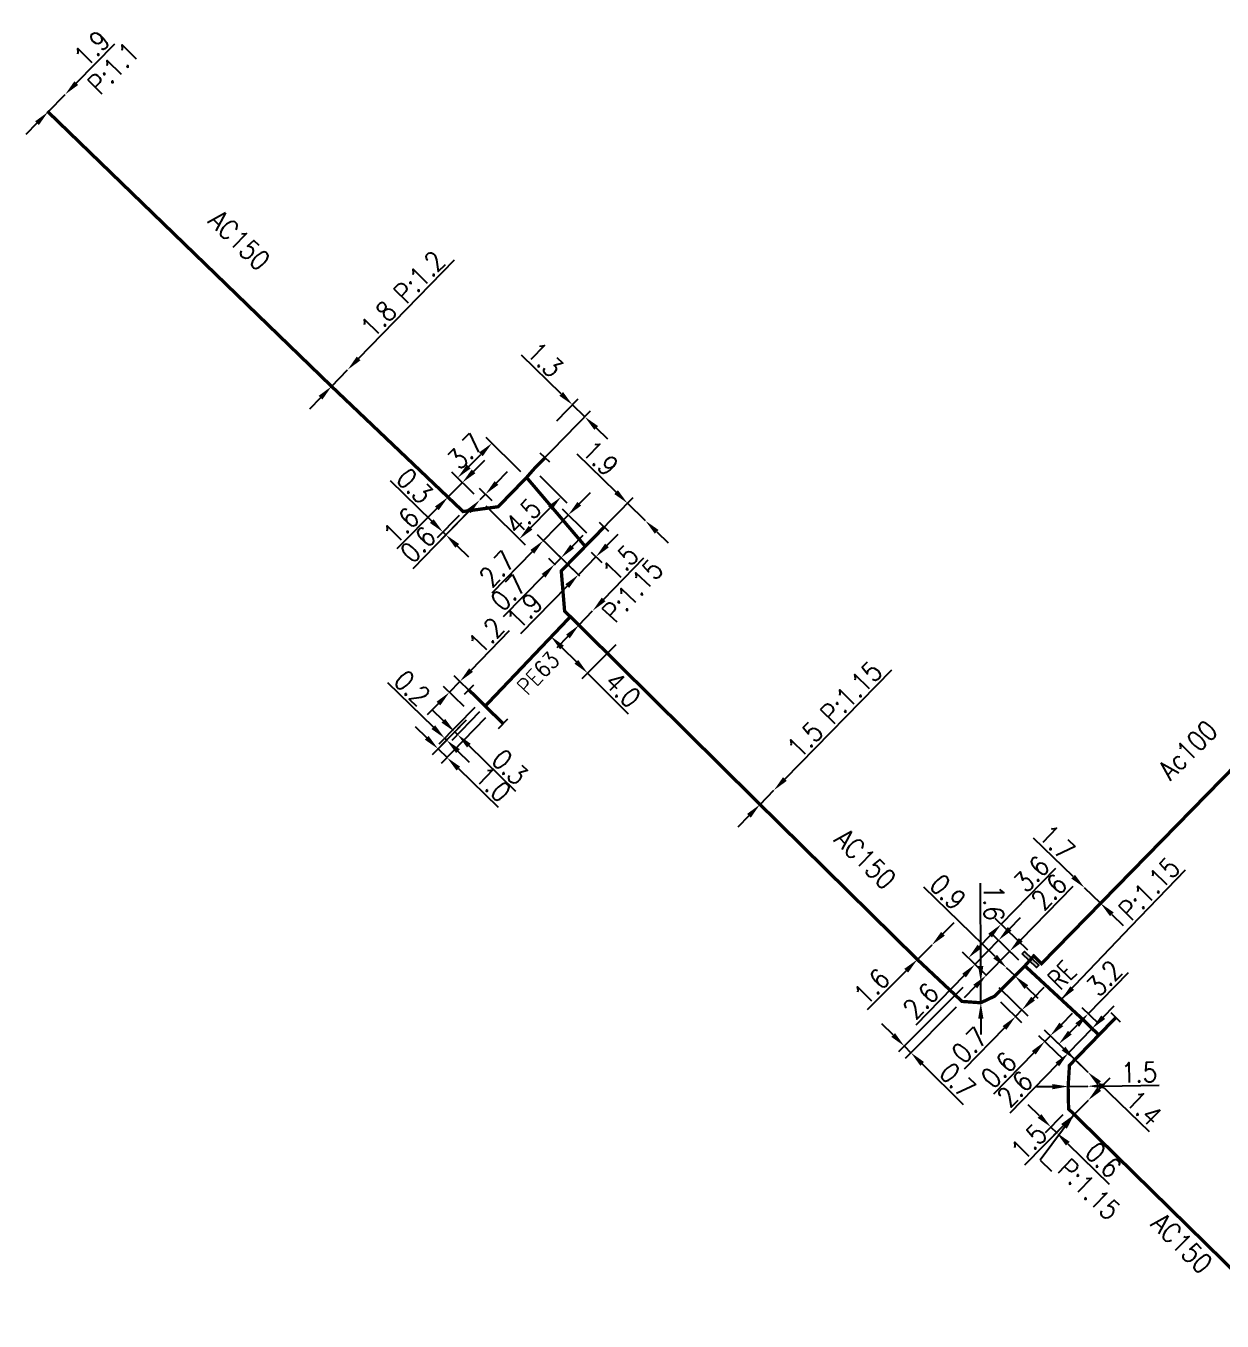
# Model space of a CAD drawing. Header units: millimetres. Extents: x 138988 to 140002, y 128990 to 130001.
# Drawn here: x 138998.4 to 139089, y 129151.3 to 129249.5 of the extents above; entities that cross this region are included whole.
import ezdxf
from ezdxf.enums import TextEntityAlignment as Align

# ---------------------------------------------------------------- set-up
doc = ezdxf.new("R2010")
doc.units = ezdxf.units.MM
doc.header["$PDMODE"] = 34
doc.linetypes.add('L_25_AP', pattern=[2000, 1000, 1000])
doc.linetypes.add('L_25_PE', pattern=[2000, 1000, 1000])
doc.layers.get('0').update_dxf_attribs({"linetype": 'CONTINUOUS'})
doc.layers.get('Defpoints').update_dxf_attribs({"linetype": 'CONTINUOUS'})
doc.layers.add('L_150', color=1, linetype='CONTINUOUS')
doc.layers.add('L_340', color=7, linetype='CONTINUOUS')
doc.styles.add('G_ROMANS', font='ROMANS.SHX', dxfattribs={"width": 0.75})
doc.styles.get("Standard").update_dxf_attribs({"font": 'romans.shx', "width": 0.85})
doc.dimstyles.get("Standard").update_dxf_attribs({"dimtxt": 1.5, "dimasz": 1.2, "dimexe": 0.625, "dimexo": 0.625, "dimgap": 0.25, "dimtad": 1, "dimdec": 1, "dimzin": 0, "dimdsep": 46, "dimtxsty": 'Standard', "dimcen": -0.5, "dimadec": 0, "dimazin": 0, "dimtfac": 1, "dimtdec": 1, "dimtmove": 0, "dimatfit": 3, "dimfxl": 0, "dimtolj": 1, "dimtzin": 0, "dimarcsym": 0})

# ---------------------------------------------------------------- blocks, each defined once
blk = doc.blocks.new('*D1045')
at = {"layer": 'Defpoints', "color": 0, "linetype": 'Continuous', "transparency": 16777216}
for p in [(139078.612, 129184.151), (139078.612, 129184.151), (139079.831, 129182.966)]:
    blk.add_point(p, dxfattribs=at)
at = {"layer": 'L_150', "color": 0, "linetype": 'Continuous', "lineweight": -2, "transparency": 16777216}
for p, q in [((139077.751, 129184.988), (139074.747, 129187.907)), ((139079.831, 129182.966), (139078.612, 129184.151)), ((139080.691, 129182.13), (139081.552, 129181.294))]:
    blk.add_line(p, q, dxfattribs=at)
at = {"layer": 'L_150', "color": 0, "linetype": 'Continuous', "transparency": 16777216}
for points in [[(139077.891, 129185.131), (139077.612, 129184.844), (139078.612, 129184.151)], [(139080.831, 129182.273), (139080.552, 129181.987), (139079.831, 129182.966)]]:
    blk.add_solid(points, dxfattribs=at)
at = {"layer": 'L_150', "color": 0, "linetype": 'Continuous', "transparency": 16777216, "insert": (139076.516, 129187.583), "char_height": 1.5, "attachment_point": 5, "rotation": 315.81714}
blk.add_mtext('\\A1;1.7', dxfattribs=at)
blk = doc.blocks.new('*D1046')
at = {"layer": 'Defpoints', "color": 0, "linetype": 'Continuous', "transparency": 16777216}
for p in [(139072.703, 129178.083), (139072.703, 129178.083), (139073.347, 129177.455)]:
    blk.add_point(p, dxfattribs=at)
at = {"layer": 'L_150', "color": 0, "linetype": 'Continuous', "lineweight": -2, "transparency": 16777216}
for p, q in [((139071.843, 129178.921), (139066.443, 129184.184)), ((139073.347, 129177.455), (139072.703, 129178.083)), ((139074.207, 129176.617), (139075.066, 129175.78))]:
    blk.add_line(p, q, dxfattribs=at)
at = {"layer": 'L_150', "color": 0, "linetype": 'Continuous', "transparency": 16777216}
for points in [[(139071.983, 129179.064), (139071.704, 129178.777), (139072.703, 129178.083)], [(139074.346, 129176.761), (139074.067, 129176.474), (139073.347, 129177.455)]]:
    blk.add_solid(points, dxfattribs=at)
at = {"layer": 'L_150', "color": 0, "linetype": 'Continuous', "transparency": 16777216, "insert": (139068.255, 129183.814), "char_height": 1.5, "attachment_point": 5, "rotation": 315.7352}
blk.add_mtext('\\A1;0.9', dxfattribs=at)
blk = doc.blocks.new('*D1047')
at = {"layer": 'Defpoints', "color": 0, "linetype": 'Continuous', "transparency": 16777216}
for p in [(139071.171, 129177.513), (139074.096, 129178.223), (139071.672, 129177.025)]:
    blk.add_point(p, dxfattribs=at)
at = {"layer": 'L_150', "color": 0, "linetype": 'Continuous', "lineweight": -2, "transparency": 16777216}
for p, q in [((139073.788, 129180.198), (139077.753, 129184.266)), ((139071.171, 129177.513), (139072.951, 129179.339)), ((139073.648, 129178.659), (139072.503, 129179.775)), ((139071.224, 129177.461), (139070.723, 129177.949)), ((139070.333, 129176.654), (139069.496, 129175.794))]:
    blk.add_line(p, q, dxfattribs=at)
at = {"layer": 'L_150', "color": 0, "linetype": 'Continuous', "transparency": 16777216}
for points in [[(139073.645, 129180.338), (139073.932, 129180.059), (139072.951, 129179.339)], [(139070.19, 129176.793), (139070.477, 129176.514), (139071.171, 129177.513)]]:
    blk.add_solid(points, dxfattribs=at)
at = {"layer": 'L_150', "color": 0, "linetype": 'Continuous', "transparency": 16777216, "insert": (139075.93, 129183.829), "char_height": 1.5, "attachment_point": 5, "rotation": 45.7352}
blk.add_mtext('\\A1;2.6', dxfattribs=at)
blk = doc.blocks.new('*D1057')
at = {"layer": 'Defpoints', "color": 0, "linetype": 'Continuous', "transparency": 16777216}
for p in [(139069.817, 129178.83), (139074.761, 129178.973), (139071.672, 129177.025)]:
    blk.add_point(p, dxfattribs=at)
at = {"layer": 'L_150', "color": 0, "linetype": 'Continuous', "lineweight": -2, "transparency": 16777216}
for p, q in [((139072.293, 129181.375), (139076.431, 129185.627)), ((139074.313, 129179.409), (139071.845, 129181.811)), ((139070.654, 129179.69), (139071.456, 129180.515)), ((139071.224, 129177.461), (139069.369, 129179.266))]:
    blk.add_line(p, q, dxfattribs=at)
at = {"layer": 'L_150', "color": 0, "linetype": 'Continuous', "transparency": 16777216}
for points in [[(139071.313, 129180.655), (139071.6, 129180.376), (139072.293, 129181.375)], [(139070.51, 129179.83), (139070.797, 129179.551), (139069.817, 129178.83)]]:
    blk.add_solid(points, dxfattribs=at)
at = {"layer": 'L_150', "color": 0, "linetype": 'Continuous', "transparency": 16777216, "insert": (139074.608, 129185.188), "char_height": 1.5, "attachment_point": 5, "rotation": 45.78062}
blk.add_mtext('\\A1;3.6', dxfattribs=at)
blk = doc.blocks.new('L_340_20')
at = {"linetype": 'Continuous'}
blk.add_hatch(color=0, dxfattribs=at).paths.add_polyline_path([(0.125, 0.75), (-0.125, 0.75), (-0.125, -0.75), (0.125, -0.75)])
at = {"color": 0, "linetype": 'Continuous'}
blk.add_lwpolyline([(-0.125, 0.75), (0.125, 0.75), (0.125, -0.75), (-0.125, -0.75)], close=True, dxfattribs=at)
at = {"color": 0, "linetype": 'Continuous', "width": 0.75}
for tag, height, flags, p in [('RE', 1.5, 8, (0, 3)), ('DEF_LEG', 1.2, 3, (0, -5)), ('DEF_COUP', 1.2, 3, (0, -7.5)), ('DEF_TYPE', 1.2, 3, (0, -10))]:
    blk.add_attdef(tag, text='', height=height, dxfattribs=dict(at, flags=flags)).set_placement(p, align=Align.MIDDLE)
blk = doc.blocks.new('*D616')
at = {"layer": 'Defpoints', "color": 0, "linetype": 'Continuous', "transparency": 16777216}
for p in [(139078.888, 129168.023), (139078.888, 129168.023), (139077.838, 129166.95)]:
    blk.add_point(p, dxfattribs=at)
at = {"layer": 'L_150', "color": 0, "linetype": 'Continuous', "lineweight": -2, "transparency": 16777216}
for p, q in [((139079.728, 129168.88), (139080.567, 129169.738)), ((139078.888, 129168.023), (139077.838, 129166.95)), ((139076.998, 129166.093), (139074.067, 129163.1))]:
    blk.add_line(p, q, dxfattribs=at)
at = {"layer": 'L_150', "color": 0, "linetype": 'Continuous', "transparency": 16777216}
for points in [[(139079.585, 129169.02), (139079.871, 129168.74), (139078.888, 129168.023)], [(139076.855, 129166.233), (139077.141, 129165.953), (139077.838, 129166.95)]]:
    blk.add_solid(points, dxfattribs=at)
at = {"layer": 'L_150', "color": 0, "linetype": 'Continuous', "transparency": 16777216, "insert": (139074.399, 129164.867), "char_height": 1.5, "attachment_point": 5, "rotation": 45.60025}
blk.add_mtext('\\A1;1.5', dxfattribs=at)
blk = doc.blocks.new('*D617')
at = {"layer": 'Defpoints', "color": 0, "linetype": 'Continuous', "transparency": 16777216}
for p in [(139077.374, 129169.077), (139078.874, 129169.097), (139078.874, 129169.097)]:
    blk.add_point(p, dxfattribs=at)
at = {"layer": 'L_150', "color": 0, "linetype": 'Continuous', "lineweight": -2, "transparency": 16777216}
for p, q in [((139076.174, 129169.062), (139074.975, 129169.046)), ((139077.374, 129169.077), (139078.874, 129169.097)), ((139080.074, 129169.112), (139084.263, 129169.167))]:
    blk.add_line(p, q, dxfattribs=at)
at = {"layer": 'L_150', "color": 0, "linetype": 'Continuous', "transparency": 16777216}
for points in [[(139076.172, 129169.262), (139076.177, 129168.862), (139077.374, 129169.077)], [(139080.072, 129169.312), (139080.077, 129168.912), (139078.874, 129169.097)]]:
    blk.add_solid(points, dxfattribs=at)
at = {"layer": 'L_150', "color": 0, "linetype": 'Continuous', "transparency": 16777216, "insert": (139082.756, 129170.147), "char_height": 1.5, "attachment_point": 5, "rotation": 0.74233}
blk.add_mtext('\\A1;1.5', dxfattribs=at)
blk = doc.blocks.new('*D618')
at = {"layer": 'Defpoints', "color": 0, "linetype": 'Continuous', "transparency": 16777216}
for p in [(139078.888, 129168.023), (139077.409, 129167.37), (139076.494, 129165.578)]:
    blk.add_point(p, dxfattribs=at)
at = {"layer": 'L_150', "color": 0, "linetype": 'Continuous', "lineweight": -2, "transparency": 16777216}
for p, q in [((139075.208, 129166.838), (139074.351, 129167.677)), ((139078.451, 129167.576), (139076.057, 129165.132)), ((139076.972, 129166.924), (139075.628, 129165.552)), ((139076.066, 129165.998), (139076.494, 129165.578)), ((139077.352, 129164.739), (139080.475, 129161.68))]:
    blk.add_line(p, q, dxfattribs=at)
at = {"layer": 'L_150', "color": 0, "linetype": 'Continuous', "transparency": 16777216}
for points in [[(139075.348, 129166.981), (139075.068, 129166.695), (139076.066, 129165.998)], [(139077.492, 129164.882), (139077.212, 129164.596), (139076.494, 129165.578)]]:
    blk.add_solid(points, dxfattribs=at)
at = {"layer": 'L_150', "color": 0, "linetype": 'Continuous', "transparency": 16777216, "insert": (139080.042, 129163.504), "char_height": 1.5, "attachment_point": 5, "rotation": 315.60025}
blk.add_mtext('\\A1;0.6', dxfattribs=at)
blk = doc.blocks.new('*D619')
at = {"layer": 'Defpoints', "color": 0, "linetype": 'Continuous', "transparency": 16777216}
for p in [(139077.892, 129171.111), (139078.86, 129170.171), (139078.86, 129170.171)]:
    blk.add_point(p, dxfattribs=at)
at = {"layer": 'L_150', "color": 0, "linetype": 'Continuous', "lineweight": -2, "transparency": 16777216}
for p, q in [((139077.031, 129171.947), (139076.169, 129172.783)), ((139077.892, 129171.111), (139078.86, 129170.171)), ((139079.721, 129169.335), (139083.508, 129165.659))]:
    blk.add_line(p, q, dxfattribs=at)
at = {"layer": 'L_150', "color": 0, "linetype": 'Continuous', "transparency": 16777216}
for points in [[(139077.17, 129172.09), (139076.891, 129171.803), (139077.892, 129171.111)], [(139079.861, 129169.478), (139079.582, 129169.191), (139078.86, 129170.171)]]:
    blk.add_solid(points, dxfattribs=at)
at = {"layer": 'L_150', "color": 0, "linetype": 'Continuous', "transparency": 16777216, "insert": (139083.11, 129167.439), "char_height": 1.5, "attachment_point": 5, "rotation": 315.85337}
blk.add_mtext('\\A1;1.4', dxfattribs=at)
blk = doc.blocks.new('*D620')
at = {"layer": 'Defpoints', "color": 0, "linetype": 'Continuous', "transparency": 16777216}
for p in [(139070.751, 129177.024), (139070.751, 129177.024), (139070.754, 129175.424)]:
    blk.add_point(p, dxfattribs=at)
at = {"layer": 'L_150', "color": 0, "linetype": 'Continuous', "lineweight": -2, "transparency": 16777216}
for p, q in [((139070.749, 129178.224), (139070.738, 129184.499)), ((139070.754, 129175.424), (139070.751, 129177.024)), ((139070.756, 129174.224), (139070.758, 129173.024))]:
    blk.add_line(p, q, dxfattribs=at)
at = {"layer": 'L_150', "color": 0, "linetype": 'Continuous', "transparency": 16777216}
for points in [[(139070.949, 129178.224), (139070.549, 129178.223), (139070.751, 129177.024)], [(139070.956, 129174.224), (139070.556, 129174.223), (139070.754, 129175.424)]]:
    blk.add_solid(points, dxfattribs=at)
at = {"layer": 'L_150', "color": 0, "linetype": 'Continuous', "transparency": 16777216, "insert": (139071.74, 129183.006), "char_height": 1.5, "attachment_point": 5, "rotation": 270.09991}
blk.add_mtext('\\A1;1.6', dxfattribs=at)
blk = doc.blocks.new('L_340_07')
at = {"color": 0, "linetype": 'Continuous', "const_width": 0.25, "flags": 128}
blk.add_lwpolyline([(0, 0), (1.25, 0)], dxfattribs=at)
at = {"color": 0, "linetype": 'Continuous', "flags": 128}
blk.add_lwpolyline([(1.25, -0.5), (1.25, 0.5)], dxfattribs=at)
at = {"color": 0, "linetype": 'Continuous', "style": 'G_ROMANS', "width": 0.75, "flags": 3}
for tag, p in [('DEF_LEG', (0.723, -3.465)), ('DEF_COUP', (0.723, -5.965)), ('DEF_TYPE', (0.723, -8.465))]:
    blk.add_attdef(tag, text='', height=1.2, dxfattribs=at).set_placement(p, align=Align.MIDDLE)
blk = doc.blocks.new('*D621')
at = {"layer": 'Defpoints', "color": 0, "linetype": 'Continuous', "transparency": 16777216}
for p in [(139076.025, 129172.923), (139077.474, 129170.68), (139078.86, 129170.171)]:
    blk.add_point(p, dxfattribs=at)
at = {"layer": 'L_150', "color": 0, "linetype": 'Continuous', "lineweight": -2, "transparency": 16777216}
for p, q in [((139076.861, 129173.784), (139077.697, 129174.645)), ((139078.412, 129170.606), (139075.576, 129173.358)), ((139077.025, 129171.116), (139075.159, 129172.928)), ((139076.025, 129172.923), (139075.607, 129172.492)), ((139074.771, 129171.631), (139071.727, 129168.495))]:
    blk.add_line(p, q, dxfattribs=at)
at = {"layer": 'L_150', "color": 0, "linetype": 'Continuous', "transparency": 16777216}
for points in [[(139076.717, 129173.923), (139077.004, 129173.645), (139076.025, 129172.923)], [(139074.628, 129171.771), (139074.915, 129171.492), (139075.607, 129172.492)]]:
    blk.add_solid(points, dxfattribs=at)
at = {"layer": 'L_150', "color": 0, "linetype": 'Continuous', "transparency": 16777216, "insert": (139072.113, 129170.329), "char_height": 1.5, "attachment_point": 5, "rotation": 45.85337}
blk.add_mtext('\\A1;0.6', dxfattribs=at)
blk = doc.blocks.new('*D622')
at = {"layer": 'Defpoints', "color": 0, "linetype": 'Continuous', "transparency": 16777216}
for p in [(139071.672, 129177.025), (139071.799, 129175.923), (139073.876, 129174.877)]:
    blk.add_point(p, dxfattribs=at)
at = {"layer": 'L_150', "color": 0, "linetype": 'Continuous', "lineweight": -2, "transparency": 16777216}
for p, q in [((139072.119, 129176.589), (139074.323, 129174.441)), ((139074.713, 129175.736), (139075.551, 129176.596)), ((139072.247, 129175.487), (139073.835, 129173.939)), ((139073.876, 129174.877), (139073.387, 129174.376)), ((139072.549, 129173.516), (139069.498, 129170.386))]:
    blk.add_line(p, q, dxfattribs=at)
at = {"layer": 'L_150', "color": 0, "linetype": 'Continuous', "transparency": 16777216}
for points in [[(139074.57, 129175.876), (139074.856, 129175.597), (139073.876, 129174.877)], [(139072.406, 129173.656), (139072.693, 129173.377), (139073.387, 129174.376)]]:
    blk.add_solid(points, dxfattribs=at)
at = {"layer": 'L_150', "color": 0, "linetype": 'Continuous', "transparency": 16777216, "insert": (139069.889, 129172.219), "char_height": 1.5, "attachment_point": 5, "rotation": 45.7352}
blk.add_mtext('\\A1;0.7', dxfattribs=at)
blk = doc.blocks.new('*D623')
at = {"layer": 'Defpoints', "color": 0, "linetype": 'Continuous', "transparency": 16777216}
for p in [(139067.04, 129179.802), (139067.04, 129179.802), (139065.946, 129178.704)]:
    blk.add_point(p, dxfattribs=at)
at = {"layer": 'L_150', "color": 0, "linetype": 'Continuous', "lineweight": -2, "transparency": 16777216}
for p, q in [((139067.887, 129180.652), (139068.734, 129181.502)), ((139067.04, 129179.802), (139065.946, 129178.704)), ((139065.099, 129177.854), (139062.142, 129174.886))]:
    blk.add_line(p, q, dxfattribs=at)
at = {"layer": 'L_150', "color": 0, "linetype": 'Continuous', "transparency": 16777216}
for points in [[(139067.745, 129180.793), (139068.028, 129180.511), (139067.04, 129179.802)], [(139064.957, 129177.995), (139065.241, 129177.712), (139065.946, 129178.704)]]:
    blk.add_solid(points, dxfattribs=at)
at = {"layer": 'L_150', "color": 0, "linetype": 'Continuous', "transparency": 16777216, "insert": (139062.489, 129176.65), "char_height": 1.5, "attachment_point": 5, "rotation": 45.10888}
blk.add_mtext('\\A1;1.6', dxfattribs=at)
blk = doc.blocks.new('*D624')
at = {"layer": 'Defpoints', "color": 0, "linetype": 'Continuous', "transparency": 16777216}
for p in [(139069.83, 129177.022), (139069.331, 129175.526), (139065.459, 129171.639)]:
    blk.add_point(p, dxfattribs=at)
at = {"layer": 'L_150', "color": 0, "linetype": 'Continuous', "lineweight": -2, "transparency": 16777216}
for p, q in [((139069.389, 129176.579), (139064.52, 129171.692)), ((139068.89, 129175.083), (139065.018, 129171.196)), ((139064.111, 129172.981), (139063.261, 129173.828)), ((139064.961, 129172.134), (139065.459, 129171.639)), ((139066.309, 129170.792), (139069.406, 129167.707))]:
    blk.add_line(p, q, dxfattribs=at)
at = {"layer": 'L_150', "color": 0, "linetype": 'Continuous', "transparency": 16777216}
for points in [[(139064.252, 129173.123), (139063.97, 129172.84), (139064.961, 129172.134)], [(139066.45, 129170.934), (139066.168, 129170.65), (139065.459, 129171.639)]]:
    blk.add_solid(points, dxfattribs=at)
at = {"layer": 'L_150', "color": 0, "linetype": 'Continuous', "transparency": 16777216, "insert": (139068.988, 129169.535), "char_height": 1.5, "attachment_point": 5, "rotation": 315.10888}
blk.add_mtext('\\A1;0.7', dxfattribs=at)
blk = doc.blocks.new('*D625')
at = {"layer": 'Defpoints', "color": 0, "linetype": 'Continuous', "transparency": 16777216}
for p in [(139055.068, 129191.534), (139055.068, 129191.534), (139054.019, 129190.462)]:
    blk.add_point(p, dxfattribs=at)
at = {"layer": 'L_150', "color": 0, "linetype": 'Continuous', "lineweight": -2, "transparency": 16777216}
for p, q in [((139055.907, 129192.392), (139064.019, 129200.68)), ((139054.019, 129190.462), (139055.068, 129191.534)), ((139053.18, 129189.605), (139052.34, 129188.747))]:
    blk.add_line(p, q, dxfattribs=at)
at = {"layer": 'L_150', "color": 0, "linetype": 'Continuous', "transparency": 16777216}
for points in [[(139055.765, 129192.532), (139056.05, 129192.252), (139055.068, 129191.534)], [(139053.037, 129189.745), (139053.323, 129189.465), (139054.019, 129190.462)]]:
    blk.add_solid(points, dxfattribs=at)
at = {"layer": 'L_150', "color": 0, "linetype": 'Continuous', "transparency": 16777216, "insert": (139059.668, 129197.664), "char_height": 1.5, "attachment_point": 5, "rotation": 45.61654}
blk.add_mtext('\\A1;1.5 P:1.15', dxfattribs=at)
blk = doc.blocks.new('*D626')
at = {"layer": 'Defpoints', "color": 0, "linetype": 'Continuous', "transparency": 16777216}
for p in [(139041.331, 129205.142), (139041.331, 129205.142), (139040.29, 129204.063)]:
    blk.add_point(p, dxfattribs=at)
at = {"layer": 'L_150', "color": 0, "linetype": 'Continuous', "lineweight": -2, "transparency": 16777216}
for p, q in [((139042.164, 129206.006), (139045.206, 129209.161)), ((139040.29, 129204.063), (139041.331, 129205.142)), ((139039.457, 129203.199), (139038.624, 129202.335))]:
    blk.add_line(p, q, dxfattribs=at)
at = {"layer": 'L_150', "color": 0, "linetype": 'Continuous', "transparency": 16777216}
for points in [[(139042.02, 129206.145), (139042.308, 129205.867), (139041.331, 129205.142)], [(139039.313, 129203.338), (139039.601, 129203.06), (139040.29, 129204.063)]]:
    blk.add_solid(points, dxfattribs=at)
at = {"layer": 'L_150', "color": 0, "linetype": 'Continuous', "transparency": 16777216, "insert": (139043.449, 129208.779), "char_height": 1.5, "attachment_point": 5, "rotation": 46.03903}
blk.add_mtext('\\A1;1.5', dxfattribs=at)
blk = doc.blocks.new('*D627')
at = {"layer": 'Defpoints', "color": 0, "linetype": 'Continuous', "transparency": 16777216}
for p in [(139033.194, 129197.923), (139032.178, 129197.309), (139031.091, 129195.763)]:
    blk.add_point(p, dxfattribs=at)
at = {"layer": 'L_150', "color": 0, "linetype": 'Continuous', "lineweight": -2, "transparency": 16777216}
for p, q in [((139030.016, 129196.81), (139029.157, 129197.647)), ((139032.758, 129197.475), (139030.655, 129195.316)), ((139031.742, 129196.862), (139030.44, 129195.525)), ((139030.876, 129195.973), (139031.091, 129195.763)), ((139031.95, 129194.926), (139035.493, 129191.476))]:
    blk.add_line(p, q, dxfattribs=at)
at = {"layer": 'L_150', "color": 0, "linetype": 'Continuous', "transparency": 16777216}
for points in [[(139030.156, 129196.953), (139029.877, 129196.667), (139030.876, 129195.973)], [(139032.09, 129195.069), (139031.811, 129194.783), (139031.091, 129195.763)]]:
    blk.add_solid(points, dxfattribs=at)
at = {"layer": 'L_150', "color": 0, "linetype": 'Continuous', "transparency": 16777216, "insert": (139035.054, 129193.298), "char_height": 1.5, "attachment_point": 5, "rotation": 315.75229}
blk.add_mtext('\\A1;0.3', dxfattribs=at)
blk = doc.blocks.new('*D628')
at = {"layer": 'Defpoints', "color": 0, "linetype": 'Continuous', "transparency": 16777216}
for p in [(139032.178, 129197.309), (139033.657, 129197.467), (139030.296, 129194.016)]:
    blk.add_point(p, dxfattribs=at)
at = {"layer": 'L_340', "color": 0, "linetype": 'Continuous', "lineweight": -2, "transparency": 16777216}
for p, q in [((139033.221, 129197.019), (139029.86, 129193.568)), ((139028.756, 129195.516), (139027.896, 129196.353)), ((139031.742, 129196.862), (139029.179, 129194.231)), ((139029.615, 129194.679), (139030.296, 129194.016)), ((139031.155, 129193.178), (139034.166, 129190.246))]:
    blk.add_line(p, q, dxfattribs=at)
at = {"layer": 'L_340', "color": 0, "linetype": 'Continuous', "transparency": 16777216}
for points in [[(139028.895, 129195.659), (139028.616, 129195.373), (139029.615, 129194.679)], [(139031.295, 129193.322), (139031.016, 129193.035), (139030.296, 129194.016)]]:
    blk.add_solid(points, dxfattribs=at)
at = {"layer": 'L_340', "color": 0, "linetype": 'Continuous', "transparency": 16777216, "insert": (139033.793, 129192.005), "char_height": 1.5, "attachment_point": 5, "rotation": 315.75229}
blk.add_mtext('\\A1;1.0', dxfattribs=at)
blk = doc.blocks.new('*D629')
at = {"layer": 'Defpoints', "color": 0, "linetype": 'Continuous', "transparency": 16777216}
for p in [(139032.838, 129198.274), (139032.178, 129197.309), (139030.119, 129195.483)]:
    blk.add_point(p, dxfattribs=at)
at = {"layer": 'L_340', "color": 0, "linetype": 'Continuous', "lineweight": -2, "transparency": 16777216}
for p, q in [((139029.26, 129196.32), (139025.812, 129199.678)), ((139032.402, 129197.826), (139029.683, 129195.035)), ((139031.742, 129196.862), (139029.826, 129194.895)), ((139030.262, 129195.343), (139030.119, 129195.483)), ((139031.122, 129194.506), (139031.982, 129193.668))]:
    blk.add_line(p, q, dxfattribs=at)
at = {"layer": 'L_340', "color": 0, "linetype": 'Continuous', "transparency": 16777216}
for points in [[(139029.399, 129196.463), (139029.12, 129196.177), (139030.119, 129195.483)], [(139031.262, 129194.649), (139030.982, 129194.362), (139030.262, 129195.343)]]:
    blk.add_solid(points, dxfattribs=at)
at = {"layer": 'L_340', "color": 0, "linetype": 'Continuous', "transparency": 16777216, "insert": (139027.646, 129199.288), "char_height": 1.5, "attachment_point": 5, "rotation": 315.75229}
blk.add_mtext('\\A1;0.2', dxfattribs=at)
blk = doc.blocks.new('*D630')
at = {"layer": 'Defpoints', "color": 0, "linetype": 'Continuous', "transparency": 16777216}
for p in [(139039.644, 129204.701), (139043.542, 129203.01), (139040.948, 129200.422)]:
    blk.add_point(p, dxfattribs=at)
at = {"layer": 'L_150', "color": 0, "linetype": 'Continuous', "lineweight": -2, "transparency": 16777216}
for p, q in [((139039.202, 129204.259), (139037.715, 129202.776)), ((139039.006, 129202.368), (139040.101, 129201.271)), ((139043.099, 129202.569), (139040.506, 129199.98)), ((139040.948, 129200.422), (139044.037, 129197.328))]:
    blk.add_line(p, q, dxfattribs=at)
at = {"layer": 'L_150', "color": 0, "linetype": 'Continuous', "transparency": 16777216}
for points in [[(139039.147, 129202.509), (139038.864, 129202.227), (139038.158, 129203.217)], [(139040.242, 129201.412), (139039.959, 129201.13), (139040.948, 129200.422)]]:
    blk.add_solid(points, dxfattribs=at)
at = {"layer": 'L_150', "color": 0, "linetype": 'Continuous', "transparency": 16777216, "insert": (139043.624, 129199.157), "char_height": 1.5, "attachment_point": 5, "rotation": 314.94891}
blk.add_mtext('\\A1;4.0', dxfattribs=at)
blk = doc.blocks.new('*D631')
at = {"layer": 'Defpoints', "color": 0, "linetype": 'Continuous', "transparency": 16777216}
for p in [(139030.477, 129198.968), (139032.838, 129198.274), (139032.035, 129197.45)]:
    blk.add_point(p, dxfattribs=at)
at = {"layer": 'L_340', "color": 0, "linetype": 'Continuous', "lineweight": -2, "transparency": 16777216}
for p, q in [((139032.117, 129200.651), (139035.04, 129203.652)), ((139032.39, 129198.71), (139030.832, 129200.228)), ((139031.588, 129197.886), (139030.029, 129199.404)), ((139030.477, 129198.968), (139031.279, 129199.792)), ((139029.64, 129198.108), (139028.802, 129197.249))]:
    blk.add_line(p, q, dxfattribs=at)
at = {"layer": 'L_340', "color": 0, "linetype": 'Continuous', "transparency": 16777216}
for points in [[(139031.973, 129200.791), (139032.26, 129200.512), (139031.279, 129199.792)], [(139029.496, 129198.248), (139029.783, 129197.969), (139030.477, 129198.968)]]:
    blk.add_solid(points, dxfattribs=at)
at = {"layer": 'L_340', "color": 0, "linetype": 'Continuous', "transparency": 16777216, "insert": (139033.281, 129203.279), "char_height": 1.5, "attachment_point": 5, "rotation": 45.75229}
blk.add_mtext('\\A1;1.2', dxfattribs=at)
blk = doc.blocks.new('*D632')
at = {"layer": 'Defpoints', "color": 0, "linetype": 'Continuous', "transparency": 16777216}
for p in [(139031.459, 129214.868), (139031.459, 129214.868), (139030.368, 129213.767)]:
    blk.add_point(p, dxfattribs=at)
at = {"layer": 'L_150', "color": 0, "linetype": 'Continuous', "lineweight": -2, "transparency": 16777216}
for p, q in [((139032.304, 129215.72), (139033.149, 129216.573)), ((139031.459, 129214.868), (139030.368, 129213.767)), ((139029.523, 129212.915), (139026.48, 129209.845))]:
    blk.add_line(p, q, dxfattribs=at)
at = {"layer": 'L_150', "color": 0, "linetype": 'Continuous', "transparency": 16777216}
for points in [[(139032.162, 129215.861), (139032.446, 129215.579), (139031.459, 129214.868)], [(139029.381, 129213.056), (139029.665, 129212.774), (139030.368, 129213.767)]]:
    blk.add_solid(points, dxfattribs=at)
at = {"layer": 'L_150', "color": 0, "linetype": 'Continuous', "transparency": 16777216, "insert": (139026.822, 129211.611), "char_height": 1.5, "attachment_point": 5, "rotation": 45.25233}
blk.add_mtext('\\A1;1.6', dxfattribs=at)
blk = doc.blocks.new('*D633')
at = {"layer": 'Defpoints', "color": 0, "linetype": 'Continuous', "transparency": 16777216}
for p in [(139022.761, 129223.423), (139022.761, 129223.423), (139021.542, 129222.167)]:
    blk.add_point(p, dxfattribs=at)
at = {"layer": 'L_150', "color": 0, "linetype": 'Continuous', "lineweight": -2, "transparency": 16777216}
for p, q in [((139023.597, 129224.284), (139030.862, 129231.77)), ((139021.542, 129222.167), (139022.761, 129223.423)), ((139020.706, 129221.306), (139019.871, 129220.445))]:
    blk.add_line(p, q, dxfattribs=at)
at = {"layer": 'L_150', "color": 0, "linetype": 'Continuous', "transparency": 16777216}
for points in [[(139023.453, 129224.423), (139023.74, 129224.144), (139022.761, 129223.423)], [(139020.563, 129221.445), (139020.85, 129221.166), (139021.542, 129222.167)]]:
    blk.add_solid(points, dxfattribs=at)
at = {"layer": 'L_150', "color": 0, "linetype": 'Continuous', "transparency": 16777216, "insert": (139026.947, 129229.172), "char_height": 1.5, "attachment_point": 5, "rotation": 45.85638}
blk.add_mtext('\\A1;1.8 P:1.2', dxfattribs=at)
blk = doc.blocks.new('*D634')
at = {"layer": 'Defpoints', "color": 0, "linetype": 'Continuous', "transparency": 16777216}
for p in [(139031.662, 129212.828), (139032.786, 129213.552), (139030.21, 129210.907)]:
    blk.add_point(p, dxfattribs=at)
at = {"layer": 'L_150', "color": 0, "linetype": 'Continuous', "lineweight": -2, "transparency": 16777216}
for p, q in [((139029.135, 129211.954), (139026.004, 129215.004)), ((139032.35, 129213.105), (139029.774, 129210.459)), ((139031.226, 129212.38), (139029.559, 129210.669)), ((139030.21, 129210.907), (139029.995, 129211.116)), ((139031.069, 129210.07), (139031.929, 129209.233))]:
    blk.add_line(p, q, dxfattribs=at)
at = {"layer": 'L_150', "color": 0, "linetype": 'Continuous', "transparency": 16777216}
for points in [[(139029.275, 129212.097), (139028.996, 129211.811), (139029.995, 129211.116)], [(139031.209, 129210.213), (139030.93, 129209.927), (139030.21, 129210.907)]]:
    blk.add_solid(points, dxfattribs=at)
at = {"layer": 'L_150', "color": 0, "linetype": 'Continuous', "transparency": 16777216, "insert": (139027.838, 129214.614), "char_height": 1.5, "attachment_point": 5, "rotation": 315.75262}
blk.add_mtext('\\A1;0.3', dxfattribs=at)
blk = doc.blocks.new('*D635')
at = {"layer": 'Defpoints', "color": 0, "linetype": 'Continuous', "transparency": 16777216}
for p in [(139036.885, 129215.826), (139038.942, 129213.787), (139032.786, 129213.552)]:
    blk.add_point(p, dxfattribs=at)
at = {"layer": 'L_340', "color": 0, "linetype": 'Continuous', "lineweight": -2, "transparency": 16777216}
for p, q in [((139037.329, 129215.386), (139039.386, 129213.347)), ((139033.23, 129213.112), (139036.218, 129210.151)), ((139036.619, 129211.443), (139038.097, 129212.934))]:
    blk.add_line(p, q, dxfattribs=at)
at = {"layer": 'L_340', "color": 0, "linetype": 'Continuous', "transparency": 16777216}
for points in [[(139037.955, 129213.075), (139038.24, 129212.794), (139038.942, 129213.787)], [(139036.477, 129211.584), (139036.761, 129211.302), (139035.774, 129210.591)]]:
    blk.add_solid(points, dxfattribs=at)
at = {"layer": 'L_340', "color": 0, "linetype": 'Continuous', "transparency": 16777216, "insert": (139036.064, 129212.303), "char_height": 1.5, "attachment_point": 5, "rotation": 45.25233}
blk.add_mtext('\\A1;4.5', dxfattribs=at)
blk = doc.blocks.new('*D636')
at = {"layer": 'Defpoints', "color": 0, "linetype": 'Continuous', "transparency": 16777216}
for p in [(139038.941, 129209.166), (139038.955, 129208.173), (139040.803, 129207.345)]:
    blk.add_point(p, dxfattribs=at)
at = {"layer": 'L_150', "color": 0, "linetype": 'Continuous', "lineweight": -2, "transparency": 16777216}
for p, q in [((139039.78, 129210.024), (139040.618, 129210.882)), ((139038.508, 129208.61), (139038.005, 129209.102)), ((139038.941, 129209.166), (139038.451, 129208.665)), ((139040.356, 129207.782), (139038.494, 129209.603)), ((139037.613, 129207.807), (139034.557, 129204.681))]:
    blk.add_line(p, q, dxfattribs=at)
at = {"layer": 'L_150', "color": 0, "linetype": 'Continuous', "transparency": 16777216}
for points in [[(139039.637, 129210.164), (139039.923, 129209.884), (139038.941, 129209.166)], [(139037.47, 129207.947), (139037.756, 129207.667), (139038.451, 129208.665)]]:
    blk.add_solid(points, dxfattribs=at)
at = {"layer": 'L_150', "color": 0, "linetype": 'Continuous', "transparency": 16777216, "insert": (139034.95, 129206.514), "char_height": 1.5, "attachment_point": 5, "rotation": 45.65121}
blk.add_mtext('\\A1;0.7', dxfattribs=at)
blk = doc.blocks.new('*D637')
at = {"layer": 'Defpoints', "color": 0, "linetype": 'Continuous', "transparency": 16777216}
for p in [(139040.773, 129210.032), (139041.58, 129209.242), (139040.803, 129207.345)]:
    blk.add_point(p, dxfattribs=at)
at = {"layer": 'L_150', "color": 0, "linetype": 'Continuous', "lineweight": -2, "transparency": 16777216}
for p, q in [((139042.419, 129210.101), (139043.258, 129210.959)), ((139041.58, 129209.242), (139040.252, 129207.884)), ((139041.22, 129209.595), (139042.027, 129208.806)), ((139040.356, 129207.782), (139039.805, 129208.321)), ((139039.413, 129207.026), (139035.866, 129203.397))]:
    blk.add_line(p, q, dxfattribs=at)
at = {"layer": 'L_150', "color": 0, "linetype": 'Continuous', "transparency": 16777216}
for points in [[(139042.276, 129210.24), (139042.562, 129209.961), (139041.58, 129209.242)], [(139039.27, 129207.165), (139039.556, 129206.886), (139040.252, 129207.884)]]:
    blk.add_solid(points, dxfattribs=at)
at = {"layer": 'L_150', "color": 0, "linetype": 'Continuous', "transparency": 16777216, "insert": (139036.175, 129205.143), "char_height": 1.5, "attachment_point": 5, "rotation": 45.65121}
blk.add_mtext('\\A1;1.9', dxfattribs=at)
blk = doc.blocks.new('*D638')
at = {"layer": 'Defpoints', "color": 0, "linetype": 'Continuous', "transparency": 16777216}
for p in [(139039.485, 129212.41), (139041.332, 129210.604), (139040.803, 129207.345)]:
    blk.add_point(p, dxfattribs=at)
at = {"layer": 'L_340', "color": 0, "linetype": 'Continuous', "lineweight": -2, "transparency": 16777216}
for p, q in [((139040.324, 129213.268), (139041.162, 129214.126)), ((139040.885, 129211.041), (139039.038, 129212.847)), ((139039.485, 129212.41), (139037.597, 129210.479)), ((139040.356, 129207.782), (139037.151, 129210.916)), ((139036.759, 129209.621), (139033.703, 129206.495))]:
    blk.add_line(p, q, dxfattribs=at)
at = {"layer": 'L_340', "color": 0, "linetype": 'Continuous', "transparency": 16777216}
for points in [[(139040.181, 129213.408), (139040.467, 129213.128), (139039.485, 129212.41)], [(139036.616, 129209.761), (139036.902, 129209.481), (139037.597, 129210.479)]]:
    blk.add_solid(points, dxfattribs=at)
at = {"layer": 'L_340', "color": 0, "linetype": 'Continuous', "transparency": 16777216, "insert": (139034.096, 129208.328), "char_height": 1.5, "attachment_point": 5, "rotation": 45.65121}
blk.add_mtext('\\A1;2.7', dxfattribs=at)
blk = doc.blocks.new('*D639')
at = {"layer": 'Defpoints', "color": 0, "linetype": 'Continuous', "transparency": 16777216}
for p in [(139033.701, 129217.858), (139036.326, 129215.256), (139032.786, 129213.552)]:
    blk.add_point(p, dxfattribs=at)
at = {"layer": 'L_150', "color": 0, "linetype": 'Continuous', "lineweight": -2, "transparency": 16777216}
for p, q in [((139035.882, 129215.696), (139033.257, 129218.298)), ((139031.94, 129216.081), (139032.856, 129217.006)), ((139032.343, 129213.992), (139030.651, 129215.669))]:
    blk.add_line(p, q, dxfattribs=at)
at = {"layer": 'L_150', "color": 0, "linetype": 'Continuous', "transparency": 16777216}
for points in [[(139032.714, 129217.146), (139032.998, 129216.865), (139033.701, 129217.858)], [(139031.798, 129216.222), (139032.082, 129215.94), (139031.095, 129215.229)]]:
    blk.add_solid(points, dxfattribs=at)
at = {"layer": 'L_150', "color": 0, "linetype": 'Continuous', "transparency": 16777216, "insert": (139031.688, 129217.247), "char_height": 1.5, "attachment_point": 5, "rotation": 45.25233}
blk.add_mtext('\\A1;3.7', dxfattribs=at)
blk = doc.blocks.new('*D640')
at = {"layer": 'Defpoints', "color": 0, "linetype": 'Continuous', "transparency": 16777216}
for p in [(139001.351, 129244.301), (139001.351, 129244.301), (139000.056, 129242.979)]:
    blk.add_point(p, dxfattribs=at)
at = {"layer": 'L_150', "color": 0, "linetype": 'Continuous', "lineweight": -2, "transparency": 16777216}
for p, q in [((139002.19, 129245.158), (139005.115, 129248.143)), ((139000.056, 129242.979), (139001.351, 129244.301)), ((138999.216, 129242.122), (138998.377, 129241.265))]:
    blk.add_line(p, q, dxfattribs=at)
at = {"layer": 'L_150', "color": 0, "linetype": 'Continuous', "transparency": 16777216}
for points in [[(139002.048, 129245.298), (139002.333, 129245.018), (139001.351, 129244.301)], [(138999.073, 129242.262), (138999.359, 129241.982), (139000.056, 129242.979)]]:
    blk.add_solid(points, dxfattribs=at)
at = {"layer": 'L_150', "color": 0, "linetype": 'Continuous', "transparency": 16777216, "insert": (139003.376, 129247.797), "char_height": 1.5, "attachment_point": 5, "rotation": 45.58935}
blk.add_mtext('\\A1;1.9', dxfattribs=at)
blk = doc.blocks.new('*D641')
at = {"layer": 'Defpoints', "color": 0, "linetype": 'Continuous', "transparency": 16777216}
for p in [(139033.204, 129213.981), (139032.786, 129213.552), (139034.171, 129213.039)]:
    blk.add_point(p, dxfattribs=at)
at = {"layer": 'L_150', "color": 0, "linetype": 'Continuous', "lineweight": -2, "transparency": 16777216}
for p, q in [((139034.041, 129214.841), (139034.878, 129215.7)), ((139033.723, 129213.475), (139032.756, 129214.417)), ((139033.204, 129213.981), (139032.786, 129213.552)), ((139031.949, 129212.693), (139027.704, 129208.335))]:
    blk.add_line(p, q, dxfattribs=at)
at = {"layer": 'L_150', "color": 0, "linetype": 'Continuous', "transparency": 16777216}
for points in [[(139033.898, 129214.98), (139034.184, 129214.701), (139033.204, 129213.981)], [(139031.806, 129212.832), (139032.092, 129212.553), (139032.786, 129213.552)]]:
    blk.add_solid(points, dxfattribs=at)
at = {"layer": 'L_150', "color": 0, "linetype": 'Continuous', "transparency": 16777216, "insert": (139028.094, 129210.169), "char_height": 1.5, "attachment_point": 5, "rotation": 45.75262}
blk.add_mtext('\\A1;0.6', dxfattribs=at)
blk = doc.blocks.new('*D642')
at = {"layer": 'Defpoints', "color": 0, "linetype": 'Continuous', "transparency": 16777216}
for p in [(139045.33, 129211.976), (139045.33, 129211.976), (139041.332, 129210.604)]:
    blk.add_point(p, dxfattribs=at)
at = {"layer": 'L_340', "color": 0, "linetype": 'Continuous', "lineweight": -2, "transparency": 16777216}
for p, q in [((139043.113, 129214.143), (139040.161, 129217.029)), ((139041.769, 129211.051), (139044.408, 129213.751)), ((139045.33, 129211.976), (139043.972, 129213.304)), ((139046.188, 129211.137), (139047.046, 129210.298))]:
    blk.add_line(p, q, dxfattribs=at)
at = {"layer": 'L_340', "color": 0, "linetype": 'Continuous', "transparency": 16777216}
for points in [[(139043.253, 129214.286), (139042.974, 129214), (139043.972, 129213.304)], [(139046.328, 129211.28), (139046.049, 129210.994), (139045.33, 129211.976)]]:
    blk.add_solid(points, dxfattribs=at)
at = {"layer": 'L_340', "color": 0, "linetype": 'Continuous', "transparency": 16777216, "insert": (139041.907, 129216.721), "char_height": 1.5, "attachment_point": 5, "rotation": 315.65121}
blk.add_mtext('\\A1;1.9', dxfattribs=at)
blk = doc.blocks.new('*D1242')
at = {"layer": 'Defpoints', "color": 0, "linetype": 'Continuous', "transparency": 16777216}
for p in [(139070.32, 129178.342), (139074.096, 129178.223), (139071.672, 129177.025)]:
    blk.add_point(p, dxfattribs=at)
at = {"layer": 'L_150', "color": 0, "linetype": 'Continuous', "lineweight": -2, "transparency": 16777216}
for p, q in [((139072.938, 129181.027), (139073.775, 129181.887)), ((139073.648, 129178.659), (139071.653, 129180.604)), ((139072.1, 129180.168), (139070.32, 129178.342)), ((139071.224, 129177.461), (139069.873, 129178.778)), ((139069.483, 129177.483), (139065.825, 129173.73))]:
    blk.add_line(p, q, dxfattribs=at)
at = {"layer": 'L_150', "color": 0, "linetype": 'Continuous', "transparency": 16777216}
for points in [[(139072.795, 129181.167), (139073.081, 129180.888), (139072.1, 129180.168)], [(139069.34, 129177.622), (139069.626, 129177.343), (139070.32, 129178.342)]]:
    blk.add_solid(points, dxfattribs=at)
at = {"layer": 'L_150', "color": 0, "linetype": 'Continuous', "transparency": 16777216, "insert": (139066.216, 129175.564), "char_height": 1.5, "attachment_point": 5, "rotation": 45.7352}
blk.add_mtext('\\A1;2.6', dxfattribs=at)
blk = doc.blocks.new('*D1251')
at = {"layer": 'Defpoints', "color": 0, "linetype": 'Continuous', "transparency": 16777216}
for p in [(139079.702, 129172.977), (139077.384, 129171.604), (139078.86, 129170.171)]:
    blk.add_point(p, dxfattribs=at)
at = {"layer": 'L_150', "color": 0, "linetype": 'Continuous', "lineweight": -2, "transparency": 16777216}
for p, q in [((139080.03, 129174.331), (139080.866, 129175.192)), ((139079.195, 129173.47), (139077.384, 129171.604)), ((139079.254, 129173.412), (139078.746, 129173.905)), ((139078.412, 129170.606), (139076.935, 129172.039)), ((139076.548, 129170.743), (139072.961, 129167.047))]:
    blk.add_line(p, q, dxfattribs=at)
at = {"layer": 'L_150', "color": 0, "linetype": 'Continuous', "transparency": 16777216}
for points in [[(139079.887, 129174.47), (139080.174, 129174.191), (139079.195, 129173.47)], [(139076.404, 129170.882), (139076.692, 129170.604), (139077.384, 129171.604)]]:
    blk.add_solid(points, dxfattribs=at)
at = {"layer": 'L_150', "color": 0, "linetype": 'Continuous', "transparency": 16777216, "insert": (139073.348, 129168.881), "char_height": 1.5, "attachment_point": 5, "rotation": 45.85337}
blk.add_mtext('\\A1;2.6', dxfattribs=at)
blk = doc.blocks.new('*D1252')
at = {"layer": 'Defpoints', "color": 0, "linetype": 'Continuous', "transparency": 16777216}
for p in [(139039.808, 129220.761), (139038.194, 129219.104), (139036.849, 129215.86)]:
    blk.add_point(p, dxfattribs=at)
at = {"layer": 'L_340', "color": 0, "linetype": 'Continuous', "lineweight": -2, "transparency": 16777216}
for p, q in [((139038.949, 129221.598), (139035.948, 129224.522)), ((139038.63, 129219.551), (139040.244, 129221.209)), ((139040.739, 129219.854), (139039.808, 129220.761)), ((139037.286, 129216.308), (139041.176, 129220.302)), ((139041.599, 129219.017), (139042.459, 129218.179))]:
    blk.add_line(p, q, dxfattribs=at)
at = {"layer": 'L_340', "color": 0, "linetype": 'Continuous', "transparency": 16777216}
for points in [[(139039.088, 129221.742), (139038.809, 129221.455), (139039.808, 129220.761)], [(139041.739, 129219.16), (139041.459, 129218.873), (139040.739, 129219.854)]]:
    blk.add_solid(points, dxfattribs=at)
at = {"layer": 'L_340', "color": 0, "linetype": 'Continuous', "transparency": 16777216, "insert": (139037.716, 129224.195), "char_height": 1.5, "attachment_point": 5, "rotation": 315.75262}
blk.add_mtext('\\A1;1.3', dxfattribs=at)
blk = doc.blocks.new('*D1259')
at = {"layer": 'Defpoints', "color": 0, "linetype": 'Continuous', "transparency": 16777216}
for p in [(139080.12, 129173.407), (139076.669, 129172.298), (139078.86, 129170.171)]:
    blk.add_point(p, dxfattribs=at)
at = {"layer": 'L_340', "color": 0, "linetype": 'Continuous', "lineweight": -2, "transparency": 16777216}
for p, q in [((139078.898, 129174.594), (139081.942, 129177.731)), ((139079.672, 129173.843), (139078.449, 129175.029)), ((139077.505, 129173.159), (139078.062, 129173.733)), ((139078.412, 129170.606), (139076.22, 129172.733))]:
    blk.add_line(p, q, dxfattribs=at)
at = {"layer": 'L_340', "color": 0, "linetype": 'Continuous', "transparency": 16777216}
for points in [[(139077.918, 129173.872), (139078.205, 129173.594), (139078.898, 129174.594)], [(139077.361, 129173.298), (139077.648, 129173.02), (139076.669, 129172.298)]]:
    blk.add_solid(points, dxfattribs=at)
at = {"layer": 'L_340', "color": 0, "linetype": 'Continuous', "transparency": 16777216, "insert": (139080.12, 129177.289), "char_height": 1.5, "attachment_point": 5, "rotation": 45.85337}
blk.add_mtext('\\A1;3.2', dxfattribs=at)

msp = doc.modelspace()

# ---------------------------------------------------------------- linework, layer by layer
at = {"layer": 'L_150', "linetype": 'L_25_AP', "const_width": 0.25, "flags": 128}
for points in [[(139000, 129243.034), (139000.056, 129242.979), (139021.542, 129222.167), (139030.368, 129213.767), (139031.514, 129212.676), (139034.171, 129213.039), (139036.326, 129215.256), (139036.849, 129215.86)], [(139131.548, 129239.463), (139126.229, 129230.833), (139119.921, 129224.274), (139109.548, 129213.489), (139096.942, 129200.465), (139079.831, 129182.966), (139075.358, 129178.393), (139074.761, 129178.973), (139074.523, 129178.705)], [(139040.773, 129210.032), (139036.326, 129215.256)], [(139074.523, 129178.705), (139074.096, 129178.223), (139073.696, 129177.813), (139071.799, 129175.923), (139070.754, 129175.424), (139070.754, 129175.424), (139070.754, 129175.424), (139070.754, 129175.424), (139070.754, 129175.424), (139069.331, 129175.526), (139065.946, 129178.704), (139054.019, 129190.462), (139040.29, 129204.063), (139039.644, 129204.701), (139039.208, 129205.134), (139038.955, 129208.173), (139040.773, 129210.032), (139041.332, 129210.604)], [(139079.702, 129172.977), (139078.472, 129174.171), (139078.472, 129174.171), (139074.096, 129178.223), (139074.096, 129178.223)], [(139158.767, 129091.192), (139155.519, 129091.116), (139153.363, 129093.225), (139153.363, 129093.225), (139153.363, 129093.225), (139120.817, 129125.169), (139108.613, 129137.045), (139107.323, 129138.301), (139104.332, 129141.204), (139091.727, 129153.312), (139077.838, 129166.95), (139077.409, 129167.37), (139077.374, 129169.077), (139077.474, 129170.68), (139077.892, 129171.111), (139079.702, 129172.977), (139080.12, 129173.407)]]:
    msp.add_lwpolyline(points, dxfattribs=at)
at = {"layer": 'L_150', "linetype": 'L_25_PE', "const_width": 0.25, "flags": 128}
for points in [[(139033.194, 129197.923), (139039.644, 129204.701)], [(139032.838, 129198.274), (139033.194, 129197.923), (139033.657, 129197.467)]]:
    msp.add_lwpolyline(points, dxfattribs=at)

# ---------------------------------------------------------------- block references
at = {"layer": 'L_340'}
for p, rotation in [((139036.849, 129215.86), 45.75262456962661), ((139041.332, 129210.604), 45.65121237936739), ((139032.838, 129198.274), 135.4244225801613), ((139033.657, 129197.467), 315.4244225813492), ((139080.12, 129173.407), 45.85337089629768)]:
    msp.add_blockref('L_340_07', p, dxfattribs=dict(at, rotation=rotation))
ref = msp.add_blockref('L_340_20', (139074.523, 129178.705), dxfattribs=dict(at, rotation=45.78062456354974))
ref.add_attrib('RE', 'RE', dxfattribs={"layer": '0', "color": 0, "linetype": 'Continuous', "height": 1.5, "rotation": 45.64112, "width": 0.75, "flags": 8}).set_placement((139076.907, 129177.532), align=Align.MIDDLE)

# ---------------------------------------------------------------- texts
at = {"layer": 'L_150', "linetype": 'Continuous', "width": 0.85}
for s, height, rotation, p in [('AC150', 1.5, 315.7108, (139012.104, 129234.6)), ('P:1.15', 1.5, 46.70929, (139043.007, 129204.14)), ('PE63', 1.25, 46.3625, (139036.401, 129198.66)), ('Ac100', 1.5, 44.90484, (139085.118, 129192.208)), ('AC150', 1.5, 315.32979, (139059.557, 129187.692)), ('AC150', 1.5, 315.32979, (139083.551, 129158.553))]:
    msp.add_text(s, height=height, rotation=rotation, dxfattribs=at).set_placement(p)
at = {"layer": 'L_150', "linetype": 'Continuous', "char_height": 1.5, "attachment_point": 7}
for s, insert, rotation in [('P:1.1', (139003.989, 129244.195), 45.58935), ('\\A1;P:1.15', (139082.132, 129181.564), 45.95282), ('P:1.15', (139076.455, 129162.662), 315.66626)]:
    msp.add_mtext(s, dxfattribs=dict(at, insert=insert, rotation=rotation))

# ---------------------------------------------------------------- dimensions: what is measured, and where the dimension line sits
at = {"layer": 'L_150', "linetype": 'Continuous'}
for base, p1, p2, angle, text, picture, middle in [((139001.351, 129244.301), (139000.056, 129242.979), (139001.351, 129244.301), 225.58935, '1.9', '*D640', (139004.09, 129247.097)), ((139022.760966, 129223.422527), (139021.542162, 129222.166734), (139022.760966, 129223.422527), 225.856376, '<> P:1.2', '*D633', (139027.664786, 129228.475173)), ((139041.331, 129205.142), (139040.29, 129204.063), (139041.331, 129205.142), 226.03903, '1.5', '*D626', (139044.168, 129208.085)), ((139055.068, 129191.534), (139054.019, 129190.462), (139055.068, 129191.534), 225.61654, '<> P:1.15', '*D625', (139060.383, 129196.965))]:
    dim = msp.add_linear_dim(base=base, p1=p1, p2=p2, angle=angle, text=text, dimstyle='Standard', dxfattribs=at)
    dim.commit()
    dim.dimension.update_dxf_attribs({"geometry": picture, "text_midpoint": middle, "dimtype": 160})
for base, p1, p2, angle, picture, middle in [((139033.701, 129217.858), (139032.786, 129213.552), (139036.326, 129215.256), 225.25233, '*D639', (139032.398, 129216.543)), ((139031.459, 129214.868), (139030.368, 129213.767), (139031.459, 129214.868), 225.25233, '*D632', (139027.533, 129210.907)), ((139030.21, 129210.907), (139031.662, 129212.828), (139032.786, 129213.552), 315.75262, '*D634', (139027.14, 129213.898)), ((139033.204, 129213.981), (139032.786, 129213.552), (139034.171, 129213.039), 225.75262, '*D641', (139028.811, 129209.471)), ((139038.941, 129209.166), (139038.955, 129208.173), (139040.803, 129207.345), 45.65121, '*D636', (139035.665, 129205.815)), ((139041.58, 129209.242), (139040.803, 129207.345), (139040.773, 129210.032), 45.65121, '*D637', (139036.89, 129204.444)), ((139040.9483, 129200.4217), (139039.644, 129204.7008), (139043.5417, 129203.0105), 134.94891, '*D630', (139042.9164, 129198.4502)), ((139031.091, 129195.763), (139032.178, 129197.309), (139033.194, 129197.923), 135.75229, '*D627', (139034.357, 129192.582)), ((139078.612, 129184.151), (139079.831, 129182.966), (139078.612, 129184.151), 315.81714, '*D1045', (139075.819, 129186.866)), ((139069.817, 129178.83), (139074.761, 129178.973), (139071.672, 129177.025), 45.78062, '*D1057', (139075.325, 129184.49)), ((139072.703, 129178.083), (139073.347, 129177.455), (139072.703, 129178.083), 315.7352, '*D1046', (139067.557, 129183.098)), ((139071.1711, 129177.5129), (139074.0959, 129178.2231), (139071.6715, 129177.0252), 45.7352, '*D1047', (139076.6463, 129183.1305)), ((139070.751, 129177.024), (139070.754, 129175.424), (139070.751, 129177.024), 270.09991, '*D620', (139070.74, 129183.004)), ((139067.04, 129179.802), (139065.946, 129178.704), (139067.04, 129179.802), 225.10888, '*D623', (139063.197, 129175.945)), ((139070.3205, 129178.342), (139074.0959, 129178.2231), (139071.6715, 129177.0252), 45.7352, '*D1242', (139066.9322, 129174.8656)), ((139065.459, 129171.639), (139069.83, 129177.022), (139069.331, 129175.526), 315.10888, '*D624', (139068.282, 129168.826)), ((139073.876, 129174.877), (139071.799, 129175.923), (139071.672, 129177.025), 225.7352, '*D622', (139070.605, 129171.521)), ((139076.025, 129172.923), (139077.474, 129170.68), (139078.86, 129170.171), 45.85337, '*D621', (139072.831, 129169.632)), ((139077.384, 129171.604), (139079.702, 129172.977), (139078.86, 129170.171), 45.85337, '*D1251', (139074.065, 129168.185)), ((139078.8603, 129170.1707), (139077.8916, 129171.111), (139078.8603, 129170.1707), 135.85337, '*D619', (139082.4137, 129166.7216)), ((139078.874, 129169.097), (139077.374, 129169.077), (139078.874, 129169.097), 180.74233, '*D617', (139082.769, 129169.147)), ((139078.888, 129168.023), (139077.838, 129166.95), (139078.888, 129168.023), 225.60025, '*D616', (139075.113, 129164.168)), ((139076.494, 129165.578), (139077.409, 129167.37), (139078.888, 129168.023), 135.60025, '*D618', (139079.342, 129162.79))]:
    dim = msp.add_linear_dim(base=base, p1=p1, p2=p2, angle=angle, dimstyle='Standard', dxfattribs=at)
    dim.commit()
    dim.dimension.update_dxf_attribs({"geometry": picture, "text_midpoint": middle, "dimtype": 160})
at = {"layer": 'L_340', "linetype": 'Continuous'}
for base, p1, p2, angle, picture, middle in [((139039.808, 129220.761), (139036.849, 129215.86), (139038.194, 129219.104), 315.75262, '*D1252', (139037.018, 129223.479)), ((139045.33, 129211.976), (139041.332, 129210.604), (139045.33, 129211.976), 315.65121, '*D642', (139041.208, 129216.005)), ((139038.942, 129213.787), (139032.786, 129213.552), (139036.885, 129215.826), 45.25233, '*D635', (139036.774, 129211.599)), ((139039.485, 129212.41), (139040.803, 129207.345), (139041.332, 129210.604), 45.65121, '*D638', (139034.811, 129207.629)), ((139030.477, 129198.968), (139032.838, 129198.274), (139032.035, 129197.45), 225.75229, '*D631', (139033.997, 129202.582)), ((139030.119, 129195.483), (139032.178, 129197.309), (139032.838, 129198.274), 315.75229, '*D629', (139026.948, 129198.571)), ((139030.296, 129194.016), (139032.178, 129197.309), (139033.657, 129197.467), 315.75229, '*D628', (139033.095, 129191.289)), ((139076.669, 129172.298), (139080.12, 129173.407), (139078.86, 129170.171), 45.85337, '*D1259', (139080.838, 129176.593))]:
    dim = msp.add_linear_dim(base=base, p1=p1, p2=p2, angle=angle, dimstyle='Standard', dxfattribs=at)
    dim.commit()
    dim.dimension.update_dxf_attribs({"geometry": picture, "text_midpoint": middle, "dimtype": 160})

# ---------------------------------------------------------------- leaders
at = {"layer": 'L_150', "linetype": 'Continuous', "annotation_type": 0, "has_hookline": 1, "hookline_direction": 0, "text_width": 5.707, "horizontal_direction": (0.695251, 0.718767, 0)}
msp.add_leader([(139076.858, 129175.666), (139082.138, 129181.211)], dimstyle='Standard', dxfattribs=at)
at = {"layer": 'L_150', "linetype": 'Continuous'}
msp.add_leader([(139077.838, 129166.95), (139075.243, 129163.497), (139076.102, 129162.658)], dimstyle='Standard', dxfattribs=at)

doc.saveas('drawing.dxf')
